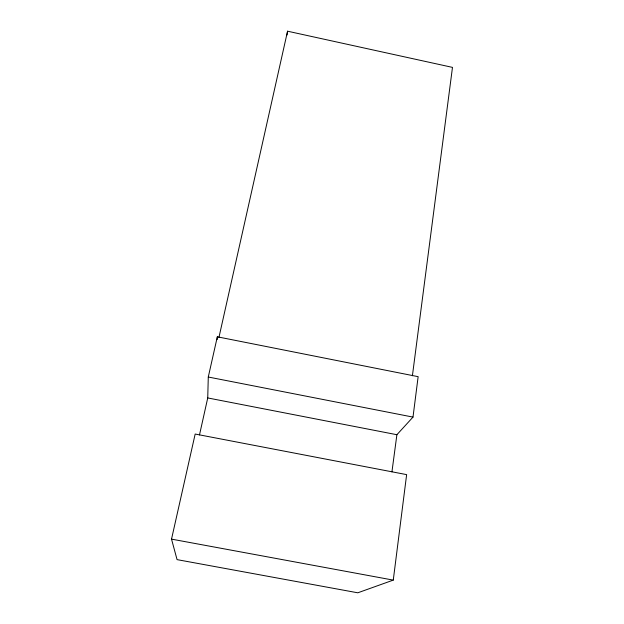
<?xml version="1.0" encoding="UTF-8"?>
<svg xmlns="http://www.w3.org/2000/svg" width="624" height="624" viewBox="0 0 624 624"><rect width="100%" height="100%" fill="white"/><g stroke="black" fill="none" stroke-linecap="round" stroke-linejoin="round"><path stroke-width="0.94" d="M199.485 434.951L207.737 397.94L208.283 377.021L217.324 336.804L418.142 376.67L413.002 417.097L396.895 434.717L391.934 471.884M217.183 339.581L217.324 336.804M393.268 580.109L406.637 474.622L195.172 434.039L171.522 539.128L177.06 559.627L357.802 592.8L393.268 580.109L171.522 539.128M412.402 375.773L452.478 67.384L287.555 31.2L218.93 337.483M287.017 35.03L287.555 31.2M207.737 397.94L396.895 434.717M208.283 377.021L413.002 417.097"/></g></svg>
